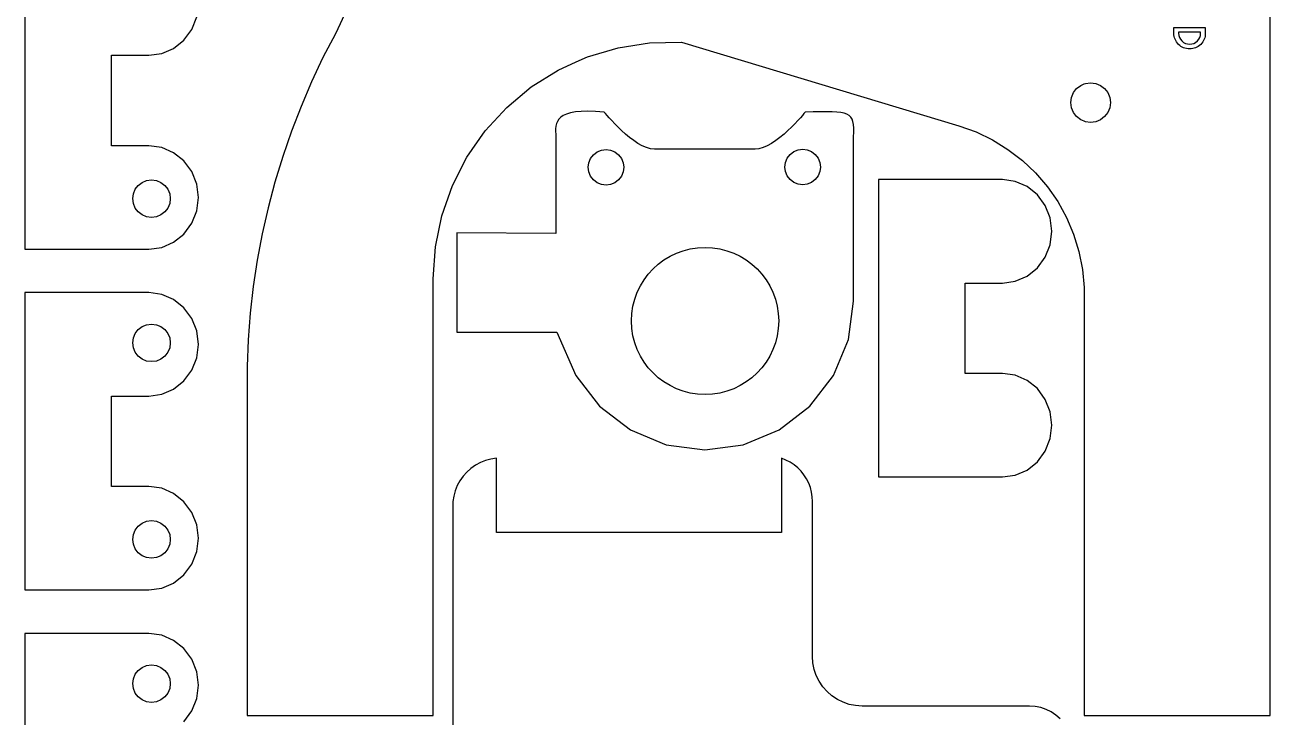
# Model space of a CAD drawing. Extents: x 3 to 288, y 3 to 208.
# Drawn here: x 187.1 to 287.6, y 66.9 to 122.8 of the extents above; entities that cross this region are included whole.
import ezdxf

# ---------------------------------------------------------------- set-up
doc = ezdxf.new("R2010")
doc.units = 0
doc.layers.add('Layer_1', color=7, linetype='CONTINUOUS')

msp = doc.modelspace()

# ---------------------------------------------------------------- linework, layer by layer
at = {"layer": 'Layer_1', "color": 7}
for p, q in [((287.568019, 67.049991), (287.568019, 207.050021)), ((187.134311, 128.6692), (187.134311, 104.677452)), ((213.092177, 124.008165), (212.174023, 122.049825)), ((200.593291, 122.41049), (200.99272, 123.41681)), ((279.807456, 122.569001), (282.343047, 122.569001)), ((279.807456, 122.102205), (279.807456, 122.569001)), ((279.807456, 122.569001), (279.807456, 122.569001)), ((282.343047, 122.569001), (282.343047, 122.102205)), ((199.129743, 120.883245), (199.957868, 121.546326)), ((199.957868, 121.546326), (200.593291, 122.41049)), ((212.173064, 122.049825), (211.16982, 120.133677)), ((281.958917, 122.183146), (280.193307, 122.183146)), ((280.193307, 122.183146), (280.193307, 122.102205)), ((281.958917, 122.102205), (281.958917, 122.183146)), ((281.958917, 122.183146), (281.958917, 122.183146)), ((198.16539, 120.466431), (199.129743, 120.883245)), ((232.504861, 120.193593), (234.973882, 120.92881)), ((234.973882, 120.92881), (237.519357, 121.32536)), ((237.519357, 121.32536), (240.09503, 121.375991)), ((240.09503, 121.375991), (262.468817, 114.627916)), ((194.131644, 113.022396), (194.131644, 120.324247)), ((194.131644, 120.324247), (197.130509, 120.324247)), ((197.130509, 120.324247), (198.16539, 120.466431)), ((211.16982, 120.133677), (210.251808, 118.184057)), ((230.15711, 119.13303), (231.591985, 119.781209)), ((231.591985, 119.781209), (232.504861, 120.193593)), ((227.973331, 117.766369), (230.15711, 119.13303)), ((210.251808, 118.184057), (209.405, 116.202434)), ((225.993147, 116.118501), (227.973331, 117.766369)), ((209.405, 116.202434), (208.630554, 114.191488)), ((224.252542, 114.219287), (225.993147, 116.118501)), ((262.468817, 114.627916), (263.849138, 114.132588)), ((208.630554, 114.191488), (207.929457, 112.153759)), ((222.783152, 112.103241), (224.252542, 114.219287)), ((229.970344, 113.732967), (229.970401, 105.951115)), ((253.970663, 100.491177), (253.970663, 113.732967)), ((263.849138, 114.132588), (265.171067, 113.497701)), ((265.171067, 113.497701), (266.420577, 112.729972)), ((197.130509, 113.022396), (194.131644, 113.022396)), ((198.16539, 112.880241), (197.130509, 113.022396)), ((199.129743, 112.463399), (198.16539, 112.880241)), ((241.970405, 112.748297), (237.916029, 112.748297)), ((246.024809, 112.748297), (241.970405, 112.748297)), ((266.420577, 112.729972), (267.584321, 111.837585)), ((199.957868, 111.800318), (199.129743, 112.463399)), ((200.593291, 110.936182), (199.957868, 111.800318)), ((207.929457, 112.153759), (207.302642, 110.091984)), ((221.611647, 109.808859), (222.783152, 112.103241)), ((267.584321, 111.837585), (268.649935, 110.83008)), ((200.99272, 109.929862), (200.593291, 110.936182)), ((268.649935, 110.83008), (269.606076, 109.718096)), ((201.128977, 108.849938), (200.99272, 109.929862)), ((207.302642, 110.091984), (206.750897, 108.008874)), ((220.759308, 107.377769), (221.611647, 109.808859)), ((258.978496, 110.288761), (255.978474, 110.288761)), ((255.978812, 110.288761), (255.978812, 86.29701)), ((265.975011, 110.288761), (258.978496, 110.288761)), ((267.009891, 110.146591), (265.975011, 110.288761)), ((267.974245, 109.729761), (267.009891, 110.146591)), ((268.802341, 109.066671), (267.974245, 109.729761)), ((269.606076, 109.718096), (270.442555, 108.513544)), ((200.99272, 107.770015), (201.128977, 108.849938)), ((269.437793, 108.202521), (268.802341, 109.066671)), ((270.442555, 108.513544), (271.150481, 107.229235)), ((200.593291, 106.763695), (200.99272, 107.770015)), ((206.750897, 108.008874), (206.275014, 105.907137)), ((269.837222, 107.196201), (269.437793, 108.202521)), ((199.957868, 105.899531), (200.593291, 106.763695)), ((220.241628, 104.854137), (220.759308, 107.377769)), ((269.973479, 106.116292), (269.837222, 107.196201)), ((271.150481, 107.229235), (271.722319, 105.87883)), ((199.129743, 105.23645), (199.957868, 105.899531)), ((206.275014, 105.907137), (205.875557, 103.789511)), ((221.971884, 105.988118), (221.96878, 97.969637)), ((229.970401, 105.951115), (221.971884, 105.988118)), ((269.837222, 105.036371), (269.973479, 106.116292)), ((271.722319, 105.87883), (272.151975, 104.476665)), ((187.134311, 104.677452), (197.130509, 104.677452)), ((197.130509, 104.677452), (198.16539, 104.819636)), ((198.16539, 104.819636), (199.129743, 105.23645)), ((220.068033, 102.283827), (220.241628, 104.854137)), ((269.437793, 104.030051), (269.837222, 105.036371)), ((272.151975, 104.476665), (272.434874, 103.037699)), ((205.875557, 103.789511), (205.55309, 101.658846)), ((268.802341, 103.165901), (269.437793, 104.030051)), ((267.009891, 102.085981), (267.974245, 102.502811)), ((267.974245, 102.502811), (268.802341, 103.165901)), ((272.434874, 103.037699), (272.568027, 101.577255)), ((205.55309, 101.658846), (205.308008, 99.51788)), ((220.068033, 67.049991), (220.068033, 102.283827)), ((262.976146, 94.641971), (262.976146, 101.943811)), ((262.976146, 101.943811), (265.975011, 101.943811)), ((265.975011, 101.943811), (267.009891, 102.085981)), ((272.568027, 101.577255), (272.568027, 67.049991)), ((190.133994, 101.169196), (187.133972, 101.169196)), ((187.134311, 101.169196), (187.134311, 77.177448)), ((197.130509, 101.169196), (190.133994, 101.169196)), ((198.16539, 101.027026), (197.130509, 101.169196)), ((199.129743, 100.610195), (198.16539, 101.027026)), ((199.957868, 99.947106), (199.129743, 100.610195)), ((253.561779, 97.385346), (253.970663, 100.491177)), ((200.593291, 99.082955), (199.957868, 99.947106)), ((205.308008, 99.51788), (205.140622, 97.369435)), ((200.99272, 98.076636), (200.593291, 99.082955)), ((201.128977, 96.996726), (200.99272, 98.076636)), ((221.96878, 97.969637), (230.02676, 97.969586)), ((230.02676, 97.969586), (231.578362, 94.491177)), ((200.99272, 95.916806), (201.128977, 96.996726)), ((205.140622, 97.369435), (205.051214, 95.216333)), ((252.362956, 94.491177), (253.561779, 97.385346)), ((200.593291, 94.910486), (200.99272, 95.916806)), ((199.957868, 94.046322), (200.593291, 94.910486)), ((205.051214, 95.216333), (205.061656, 67.049991)), ((231.578362, 94.491177), (233.485365, 92.005897)), ((250.455952, 92.005897), (252.362956, 94.491177)), ((265.975011, 94.641971), (262.976146, 94.641971)), ((267.009891, 94.499791), (265.975011, 94.641971)), ((267.974245, 94.08296), (267.009891, 94.499791)), ((199.129743, 93.383241), (199.957868, 94.046322)), ((268.802341, 93.419882), (267.974245, 94.08296)), ((269.437793, 92.555731), (268.802341, 93.419882)), ((194.131644, 85.522392), (194.131644, 92.824243)), ((194.131644, 92.824243), (197.130509, 92.824243)), ((197.130509, 92.824243), (198.16539, 92.966427)), ((198.16539, 92.966427), (199.129743, 93.383241)), ((269.837222, 91.549411), (269.437793, 92.555731)), ((233.485365, 92.005897), (235.970671, 90.098865)), ((247.970647, 90.098865), (250.455952, 92.005897)), ((269.973479, 90.469491), (269.837222, 91.549411)), ((269.837222, 89.38957), (269.973479, 90.469491)), ((235.970671, 90.098865), (238.864831, 88.900056)), ((245.076486, 88.900056), (247.970647, 90.098865)), ((269.437793, 88.383251), (269.837222, 89.38957)), ((238.864831, 88.900056), (241.970659, 88.491167)), ((241.970659, 88.491167), (245.076486, 88.900056)), ((268.802341, 87.5191), (269.437793, 88.383251)), ((223.871488, 87.459086), (223.477478, 87.246516)), ((224.287484, 87.624524), (223.871488, 87.459086)), ((224.719848, 87.740546), (224.287484, 87.624524)), ((225.162768, 87.805683), (224.719848, 87.740546)), ((225.162768, 81.80526), (225.162768, 87.805683)), ((248.517531, 87.663161), (248.162778, 87.805288)), ((248.162778, 87.805288), (248.162778, 81.80526)), ((248.855718, 87.484796), (248.517531, 87.663161)), ((249.17367, 87.27248), (248.855718, 87.484796)), ((267.974245, 86.856022), (268.802341, 87.5191)), ((222.776381, 86.692051), (222.47875, 86.357646)), ((223.110786, 86.989694), (222.776381, 86.692051)), ((223.477478, 87.246516), (223.110786, 86.989694)), ((249.467999, 87.028499), (249.17367, 87.27248)), ((249.735602, 86.755438), (249.467999, 87.028499)), ((249.9736, 86.456226), (249.735602, 86.755438)), ((250.179453, 86.134069), (249.9736, 86.456226)), ((265.975011, 86.29701), (267.009891, 86.439191)), ((267.009891, 86.439191), (267.974245, 86.856022)), ((197.130509, 85.522392), (194.131644, 85.522392)), ((198.16539, 85.380237), (197.130509, 85.522392)), ((199.129743, 84.963395), (198.16539, 85.380237)), ((222.009358, 85.596944), (221.843947, 85.180948)), ((222.221927, 85.990954), (222.009358, 85.596944)), ((222.47875, 86.357646), (222.221927, 85.990954)), ((250.35096, 85.792383), (250.179453, 86.134069)), ((250.486257, 85.434807), (250.35096, 85.792383)), ((250.583962, 85.065181), (250.486257, 85.434807)), ((255.978812, 86.29701), (265.975011, 86.29701)), ((199.957868, 84.300313), (199.129743, 84.963395)), ((221.727897, 84.748584), (221.662789, 84.305664)), ((221.843947, 85.180948), (221.727897, 84.748584)), ((250.64306, 84.687455), (250.583962, 85.065181)), ((250.662815, 84.305664), (250.64306, 84.687455)), ((200.593291, 83.436177), (199.957868, 84.300313)), ((200.99272, 82.429857), (200.593291, 83.436177)), ((221.662789, 84.305664), (221.662789, 30.305307)), ((250.662815, 71.805658), (250.662815, 84.305664)), ((201.128977, 81.349934), (200.99272, 82.429857)), ((248.162778, 81.80526), (225.162768, 81.80526)), ((200.99272, 80.270011), (201.128977, 81.349934)), ((200.593291, 79.263691), (200.99272, 80.270011)), ((199.129743, 77.736445), (199.957868, 78.399527)), ((199.957868, 78.399527), (200.593291, 79.263691)), ((198.16539, 77.319631), (199.129743, 77.736445)), ((187.134311, 77.177448), (197.130509, 77.177448)), ((197.130509, 77.177448), (198.16539, 77.319631)), ((190.133994, 73.6692), (187.133972, 73.6692)), ((187.134311, 73.6692), (187.134311, 49.677452)), ((197.130509, 73.6692), (190.133994, 73.6692)), ((198.16539, 73.52703), (197.130509, 73.6692)), ((199.129743, 73.1102), (198.16539, 73.52703)), ((199.957868, 72.44711), (199.129743, 73.1102)), ((200.593291, 71.58296), (199.957868, 72.44711)), ((200.99272, 70.57664), (200.593291, 71.58296)), ((250.697021, 71.283553), (250.662815, 71.805658)), ((201.128977, 69.496731), (200.99272, 70.57664)), ((250.7991, 70.770383), (250.697021, 71.283553)), ((250.967305, 70.274925), (250.7991, 70.770383)), ((200.99272, 68.41681), (201.128977, 69.496731)), ((251.198699, 69.805657), (250.967305, 70.274925)), ((251.489399, 69.370611), (251.198699, 69.805657)), ((251.834388, 68.97723), (251.489399, 69.370611)), ((200.593291, 67.41049), (200.99272, 68.41681)), ((252.227769, 68.632244), (251.834388, 68.97723)), ((252.662809, 68.341556), (252.227769, 68.632244)), ((253.132079, 68.110139), (252.662809, 68.341556)), ((199.957868, 66.546326), (200.593291, 67.41049)), ((253.627537, 67.941954), (253.132079, 68.110139)), ((254.140708, 67.839877), (253.627537, 67.941954)), ((254.662819, 67.805658), (254.140708, 67.839877)), ((268.162809, 67.805658), (254.662819, 67.805658)), ((268.620206, 67.775717), (268.163345, 67.805658)), ((269.069222, 67.686396), (268.620206, 67.775717)), ((269.502743, 67.539234), (269.069222, 67.686396)), ((269.913348, 67.336746), (269.502743, 67.539234)), ((270.29401, 67.082393), (269.913348, 67.336746)), ((205.061656, 67.049991), (220.068033, 67.049991)), ((270.638236, 66.780531), (270.29401, 67.082393)), ((272.568027, 67.049991), (287.568019, 67.049991))]:
    msp.add_line(p, q, dxfattribs=at)
at = {"layer": 'Layer_1', "color": 1}
for p, q in [((271.70612, 117.308519), (271.960374, 117.639877)), ((271.960374, 117.639877), (272.291759, 117.894159)), ((272.291759, 117.894159), (272.569071, 118.009023)), ((272.569071, 118.009023), (272.677642, 118.054009)), ((272.677642, 118.054009), (273.091746, 118.108507)), ((273.091746, 118.108507), (273.505851, 118.054009)), ((273.505851, 118.054009), (273.891733, 117.894159)), ((273.891733, 117.894159), (274.223119, 117.639877)), ((274.223119, 117.639877), (274.477401, 117.308519)), ((271.491744, 116.508504), (271.546269, 116.922609)), ((271.546269, 116.094399), (271.491744, 116.508504)), ((271.546269, 116.922609), (271.70612, 117.308519)), ((274.477401, 117.308519), (274.637223, 116.922637)), ((274.637223, 116.922637), (274.691749, 116.508504)), ((274.691749, 116.508504), (274.637223, 116.094399)), ((271.70612, 115.708545), (271.546269, 116.094428)), ((271.960374, 115.37716), (271.70612, 115.708545)), ((274.477401, 115.708517), (274.223119, 115.377132)), ((274.637223, 116.094399), (274.477401, 115.708517)), ((272.291759, 115.122906), (271.960374, 115.37716)), ((272.569071, 115.008041), (272.291759, 115.122906)), ((272.677642, 114.963027), (272.569071, 115.008041)), ((273.091746, 114.90853), (272.677642, 114.963027)), ((273.505851, 114.963027), (273.091746, 114.90853)), ((273.891733, 115.122878), (273.505851, 114.963027)), ((274.223119, 115.377132), (273.891733, 115.122878)), ((232.989529, 112.297977), (233.287048, 112.526255)), ((233.287048, 112.526255), (233.633476, 112.669757)), ((233.633476, 112.669757), (234.005247, 112.718658)), ((234.005247, 112.718658), (234.377047, 112.669757)), ((234.377047, 112.669757), (234.723474, 112.526255)), ((234.723474, 112.526255), (235.020965, 112.297977)), ((248.854256, 112.322926), (249.151747, 112.551195)), ((249.151747, 112.551195), (249.498175, 112.694705)), ((249.498175, 112.694705), (249.869974, 112.743606)), ((249.869974, 112.743606), (250.241745, 112.694705)), ((250.241745, 112.694705), (250.588201, 112.551195)), ((250.588201, 112.551195), (250.885692, 112.322926)), ((232.568849, 111.282265), (232.617758, 111.654048)), ((232.617758, 111.654048), (232.761268, 112.000475)), ((232.761268, 112.000475), (232.989529, 112.297977)), ((235.020965, 112.297977), (235.249254, 112.000475)), ((235.249254, 112.000475), (235.392764, 111.654048)), ((235.392764, 111.654048), (235.441645, 111.282265)), ((248.433576, 111.307205), (248.482457, 111.678988)), ((248.482457, 111.678988), (248.625967, 112.025427)), ((248.625967, 112.025427), (248.854256, 112.322926)), ((250.885692, 112.322926), (251.113981, 112.025427)), ((251.113981, 112.025427), (251.257463, 111.678988)), ((251.257463, 111.678988), (251.306372, 111.307205)), ((232.617758, 110.910485), (232.568849, 111.282265)), ((232.761268, 110.564038), (232.617758, 110.910485)), ((232.989529, 110.266536), (232.761268, 110.564038)), ((235.249254, 110.564038), (235.020965, 110.266536)), ((235.392764, 110.910485), (235.249254, 110.564038)), ((235.441645, 111.282265), (235.392764, 110.910485)), ((248.482457, 110.935436), (248.433576, 111.307205)), ((248.625967, 110.588986), (248.482457, 110.935436)), ((248.854256, 110.291487), (248.625967, 110.588986)), ((251.113981, 110.588986), (250.885692, 110.291487)), ((251.257463, 110.935436), (251.113981, 110.588986)), ((251.306372, 111.307205), (251.257463, 110.935436)), ((195.881563, 109.145453), (196.033088, 109.51127)), ((196.033088, 109.51127), (196.274106, 109.825383)), ((196.274106, 109.825383), (196.588219, 110.066401)), ((196.588219, 110.066401), (196.954007, 110.217898)), ((196.954007, 110.217898), (197.34655, 110.269601)), ((197.34655, 110.269601), (197.739065, 110.217898)), ((197.739065, 110.217898), (198.104881, 110.066401)), ((198.104881, 110.066401), (198.418995, 109.825383)), ((198.418995, 109.825383), (198.660012, 109.51127)), ((198.660012, 109.51127), (198.811538, 109.145453)), ((233.287048, 110.038266), (232.989529, 110.266536)), ((233.633476, 109.894767), (233.287048, 110.038266)), ((234.005247, 109.845867), (233.633476, 109.894767)), ((234.377047, 109.894767), (234.005247, 109.845867)), ((234.723474, 110.038266), (234.377047, 109.894767)), ((235.020965, 110.266536), (234.723474, 110.038266)), ((249.151747, 110.063217), (248.854256, 110.291487)), ((249.498175, 109.919707), (249.151747, 110.063217)), ((249.869974, 109.870807), (249.498175, 109.919707)), ((250.241745, 109.919707), (249.869974, 109.870807)), ((250.588201, 110.063217), (250.241745, 109.919707)), ((250.885692, 110.291487), (250.588201, 110.063217)), ((195.82986, 108.75291), (195.881563, 109.145453)), ((195.881563, 108.360368), (195.82986, 108.75291)), ((198.811538, 109.145453), (198.863128, 108.75291)), ((198.863128, 108.75291), (198.811538, 108.360368)), ((196.033088, 107.994579), (195.881563, 108.360368)), ((196.274106, 107.680466), (196.033088, 107.994579)), ((196.588219, 107.439448), (196.274106, 107.680466)), ((198.418995, 107.680466), (198.104881, 107.439448)), ((198.660012, 107.994579), (198.418995, 107.680466)), ((198.811538, 108.360368), (198.660012, 107.994579)), ((196.954007, 107.287951), (196.588219, 107.439448)), ((197.34655, 107.236248), (196.954007, 107.287951)), ((197.739065, 107.287951), (197.34655, 107.236248)), ((198.104881, 107.439448), (197.739065, 107.287951)), ((196.274106, 98.189496), (196.588219, 98.430517)), ((196.588219, 98.430517), (196.954007, 98.582036)), ((196.954007, 98.582036), (197.34655, 98.633737)), ((197.34655, 98.633737), (197.739065, 98.582036)), ((197.739065, 98.582036), (198.104881, 98.430517)), ((198.104881, 98.430517), (198.418995, 98.189496)), ((247.932942, 98.884816), (247.932942, 98.884816)), ((195.82986, 97.117046), (195.881563, 97.509598)), ((195.881563, 97.509598), (196.033088, 97.875377)), ((196.033088, 97.875377), (196.274106, 98.189496)), ((198.418995, 98.189496), (198.660012, 97.875377)), ((198.660012, 97.875377), (198.811538, 97.509598)), ((198.811538, 97.509598), (198.863128, 97.117046)), ((195.881563, 96.724506), (195.82986, 97.117046)), ((196.033088, 96.358715), (195.881563, 96.724506)), ((198.811538, 96.724506), (198.660012, 96.358715)), ((198.863128, 97.117046), (198.811538, 96.724506)), ((196.274106, 96.044607), (196.033088, 96.358715)), ((196.588219, 95.803576), (196.274106, 96.044607)), ((196.954007, 95.652067), (196.588219, 95.803576)), ((197.34655, 95.600367), (196.954007, 95.652067)), ((197.739065, 95.652067), (197.34655, 95.600367)), ((198.104881, 95.803576), (197.739065, 95.652067)), ((198.418995, 96.044607), (198.104881, 95.803576)), ((198.660012, 96.358715), (198.418995, 96.044607)), ((196.274106, 82.325379), (196.588219, 82.566397)), ((196.588219, 82.566397), (196.954007, 82.717893)), ((196.954007, 82.717893), (197.34655, 82.769597)), ((197.34655, 82.769597), (197.739065, 82.717893)), ((197.739065, 82.717893), (198.104881, 82.566397)), ((198.104881, 82.566397), (198.418995, 82.325379)), ((195.82986, 81.252906), (195.881563, 81.645449)), ((195.881563, 81.645449), (196.033088, 82.011265)), ((196.033088, 82.011265), (196.274106, 82.325379)), ((198.418995, 82.325379), (198.660012, 82.011265)), ((198.660012, 82.011265), (198.811538, 81.645449)), ((198.811538, 81.645449), (198.863128, 81.252906)), ((195.881563, 80.860363), (195.82986, 81.252906)), ((196.033088, 80.494575), (195.881563, 80.860363)), ((196.274106, 80.180462), (196.033088, 80.494575)), ((198.660012, 80.494575), (198.418995, 80.180462)), ((198.811538, 80.860363), (198.660012, 80.494575)), ((198.863128, 81.252906), (198.811538, 80.860363)), ((196.588219, 79.939444), (196.274106, 80.180462)), ((196.954007, 79.787947), (196.588219, 79.939444)), ((197.34655, 79.736244), (196.954007, 79.787947)), ((197.739065, 79.787947), (197.34655, 79.736244)), ((198.104881, 79.939444), (197.739065, 79.787947)), ((198.418995, 80.180462), (198.104881, 79.939444)), ((195.881563, 70.009602), (196.033088, 70.375382)), ((196.033088, 70.375382), (196.274106, 70.689501)), ((196.274106, 70.689501), (196.588219, 70.930521)), ((196.588219, 70.930521), (196.954007, 71.082041)), ((196.954007, 71.082041), (197.34655, 71.133741)), ((197.34655, 71.133741), (197.739065, 71.082041)), ((197.739065, 71.082041), (198.104881, 70.930521)), ((198.104881, 70.930521), (198.418995, 70.689501)), ((198.418995, 70.689501), (198.660012, 70.375382)), ((198.660012, 70.375382), (198.811538, 70.009602)), ((195.82986, 69.61705), (195.881563, 70.009602)), ((195.881563, 69.22451), (195.82986, 69.61705)), ((198.811538, 70.009602), (198.863128, 69.61705)), ((198.863128, 69.61705), (198.811538, 69.22451)), ((196.033088, 68.858719), (195.881563, 69.22451)), ((196.274106, 68.544612), (196.033088, 68.858719)), ((196.588219, 68.30358), (196.274106, 68.544612)), ((196.954007, 68.152072), (196.588219, 68.30358)), ((198.104881, 68.30358), (197.739065, 68.152072)), ((198.418995, 68.544612), (198.104881, 68.30358)), ((198.660012, 68.858719), (198.418995, 68.544612)), ((198.811538, 69.22451), (198.660012, 68.858719)), ((197.34655, 68.100371), (196.954007, 68.152072)), ((197.739065, 68.152072), (197.34655, 68.100371))]:
    msp.add_line(p, q, dxfattribs=at)
at = {"layer": 'Layer_1', "color": 7}
for points in [[(280.179526, 121.20646), (279.931479, 121.453367), (279.807456, 121.751948), (279.807456, 122.102205)], [(280.193307, 122.102205), (280.193307, 121.858741), (280.279435, 121.650885), (280.45169, 121.478635)], [(281.700537, 121.478635), (281.872791, 121.650885), (281.958917, 121.858741), (281.958917, 122.102205)], [(282.343047, 122.102205), (282.343047, 121.751948), (282.219024, 121.453367), (281.970977, 121.20646)], [(281.075251, 120.834406), (280.726148, 120.834406), (280.427573, 120.958424), (280.179526, 121.20646)], [(280.45169, 121.478635), (280.623943, 121.305238), (280.831797, 121.218539), (281.075251, 121.218539)], [(281.075251, 121.218539), (281.319853, 121.218539), (281.528282, 121.305238), (281.700537, 121.478635)], [(281.970977, 121.20646), (281.724077, 120.958424), (281.425502, 120.834406), (281.075251, 120.834406)], [(233.861624, 115.744895), (229.819017, 116.103826), (229.848904, 114.935567), (229.970344, 113.732967)], [(237.916029, 112.748297), (236.258058, 112.748297), (233.861624, 115.744895), (233.861624, 115.744895)], [(250.079214, 115.744895), (250.079214, 115.744895), (247.68278, 112.748297), (246.024809, 112.748297)], [(253.970663, 113.732967), (254.070739, 115.894185), (253.727246, 115.808906), (250.079214, 115.744895)]]:
    msp.add_open_spline(points, degree=3, dxfattribs=at)
at = {"layer": 'Layer_1', "color": 1}
for points in [[(236.060417, 98.884816), (236.060417, 102.163318), (238.718161, 104.821067), (241.99668, 104.821067)], [(241.99668, 104.821067), (245.275199, 104.821067), (247.932942, 102.163318), (247.932942, 98.884816)], [(241.99668, 92.948556), (238.718161, 92.948556), (236.060417, 95.606308), (236.060417, 98.884816)], [(247.932942, 98.884816), (247.932942, 95.606308), (245.275199, 92.948556), (241.99668, 92.948556)]]:
    msp.add_open_spline(points, degree=3, dxfattribs=at)

doc.saveas('drawing.dxf')
